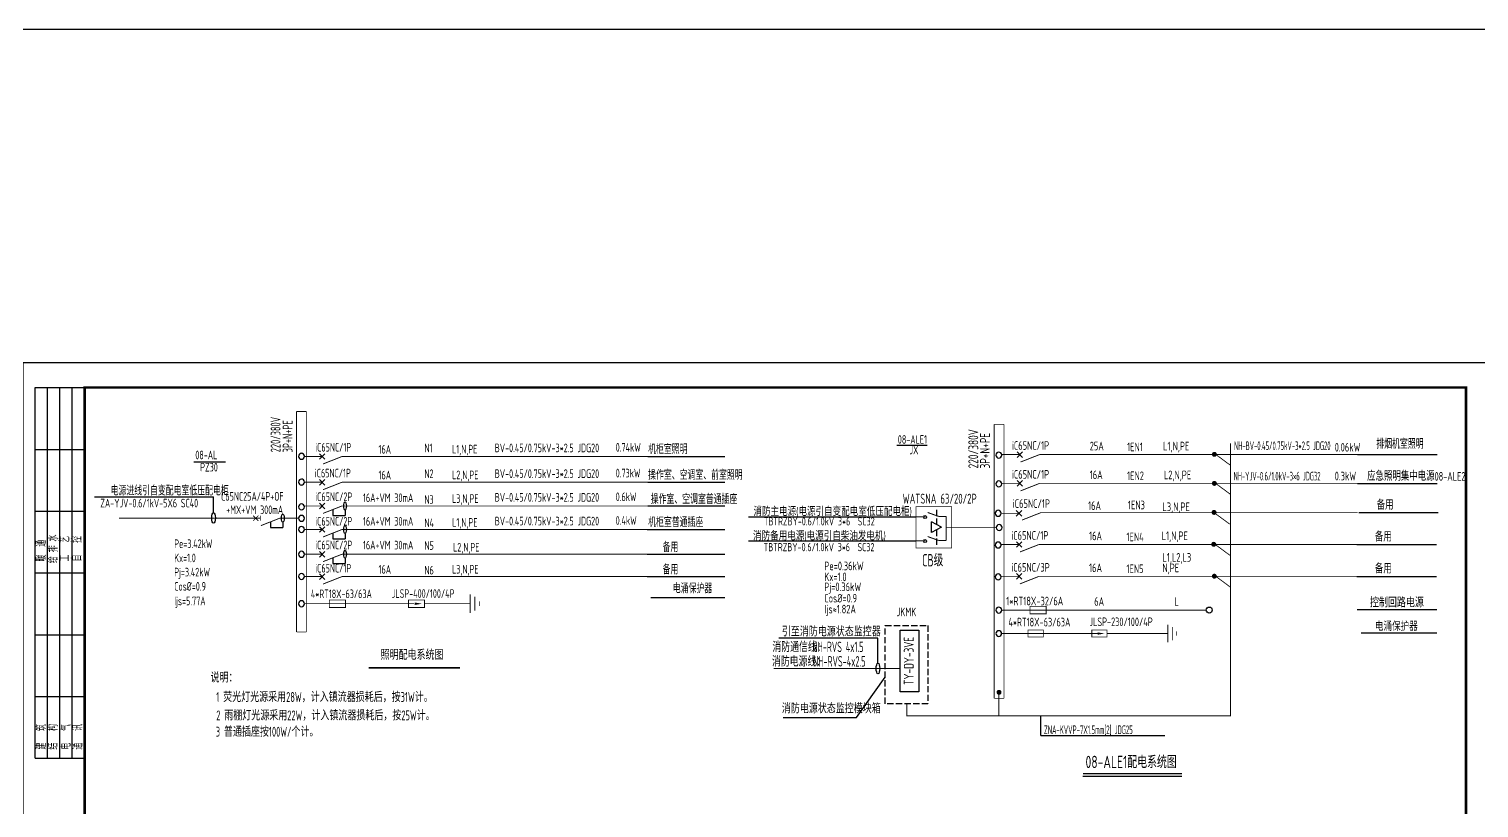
# Model space of a CAD drawing. Extents: x 5279878 to 5976284, y -275259 to -27697.
# Drawn here: x 5567194 to 5625869, y -146041 to -114524 of the extents above; entities that cross this region are included whole.
import ezdxf
from ezdxf.enums import TextEntityAlignment as Align

# ---------------------------------------------------------------- set-up
doc = ezdxf.new("R2010")
doc.units = 0
doc.header["$LTSCALE"] = 1000
doc.header["$MEASUREMENT"] = 0
doc.linetypes.add('DASH', pattern=[0.35, 0.25, -0.1])
doc.layers.get('0').update_dxf_attribs({"linetype": 'CONTINUOUS'})
for name, color, linetype in [('1', 2, 'CONTINUOUS'), ('d', 6, 'CONTINUOUS'), ('DIM-照明 @ 1', 3, 'CONTINUOUS'), ('DIM_SYMB', 3, 'CONTINUOUS'), ('ELEMENT', 3, 'CONTINUOUS'), ('PUB_TITLE', 4, 'CONTINUOUS'), ('SIG_TEXT', 7, 'CONTINUOUS'), ('SYST', 7, 'CONTINUOUS'), ('TERM', 2, 'CONTINUOUS'), ('TEXT', 7, 'CONTINUOUS'), ('TUKUANG', 4, 'CONTINUOUS'), ('WALL', 2, 'CONTINUOUS'), ('WIRE-系统', 4, 'CONTINUOUS'), ('电气', 7, 'CONTINUOUS'), ('电气文字', 7, 'CONTINUOUS'), ('电气表格', 7, 'CONTINUOUS')]:
    doc.layers.add(name, color=color, linetype=linetype)
doc.styles.add('scei', font='sceie.shx', dxfattribs={"width": 0.85, "bigfont": 'sceic.shx'})
doc.styles.add('sceie', font='sceie.shx', dxfattribs={"width": 0.7, "bigfont": 'sceic.shx'})
doc.styles.get("Standard").update_dxf_attribs({"font": 'GBENOR', "bigfont": 'GBCBIG'})
doc.styles.add('公司统一字体', font='sceie.shx', dxfattribs={"width": 0.7, "bigfont": 'sceic.shx'})

# ---------------------------------------------------------------- blocks, each defined once
blk = doc.blocks.new('$element$00000390')
at = {"const_width": 0.0233}
for points in [[(0, 0), (0, -0.375)], [(-0.25, -0.375), (0.25, -0.375)], [(-0.188, -0.5), (0.188, -0.5)], [(-0.062, -0.625), (0.062, -0.625)]]:
    blk.add_lwpolyline(points, dxfattribs=at)
at = {"flags": 9}
blk.add_attdef('S', (0, 0), '', height=0.00000667, dxfattribs=at)
blk = doc.blocks.new('$element$00000532')
at = {"const_width": 0.0233}
for points in [[(0, 0), (0, -0.283)], [(-0.1, -0.283), (0.1, -0.283), (0.1, -0.717), (-0.1, -0.717), (-0.1, -0.283)], [(0, -1), (0, -0.567)]]:
    blk.add_lwpolyline(points, dxfattribs=at)
for points in [[(-0.033, -0.55), (0.033, -0.55), (0, -0.35), (0.033, -0.55)], [(0.033, -0.55), (0, -0.35), (-0.033, -0.55), (0.033, -0.55)], [(0, -0.367), (-0.033, -0.567), (0.033, -0.567), (0, -0.367)]]:
    blk.add_solid(points)
at = {"flags": 9}
blk.add_attdef('S', (0, 0), '', height=0.00000667, dxfattribs=at)
blk = doc.blocks.new('$element$00000582')
at = {"const_width": 0.0233}
for points in [[(0, 0), (0, -1)], [(-0.1, -0.283), (0.1, -0.283), (0.1, -0.717), (-0.1, -0.717), (-0.1, -0.283)]]:
    blk.add_lwpolyline(points, dxfattribs=at)
at = {"flags": 9}
blk.add_attdef('S', (0, 0), '', height=0.00000667, dxfattribs=at)
blk = doc.blocks.new('$TelecSys$00000011')
at = {"const_width": 0.5}
blk.add_lwpolyline([(-0.25, 0, 1), (0.25, 0, 1)], format="xyb", close=True, dxfattribs=at)
blk = doc.blocks.new('$titleblk$00000095')
for p, q in [((-150, 20), (-150, 0)), ((-150, 20), (0, 20)), ((-125, 20), (-125, 0)), ((-100, 20), (-100, 0)), ((-75, 20), (-75, 0)), ((-75, 20), (-75, 0)), ((-50, 20), (-50, 0)), ((-25, 20), (-25, 0)), ((0, 20), (0, 0)), ((-150, 15), (-75, 15)), ((-75, 15), (0, 15)), ((-150, 10), (-75, 10)), ((-75, 10), (0, 10)), ((-150, 5), (-75, 5)), ((-75, 5), (0, 5))]:
    blk.add_line(p, q)
at = {"width": 0.8}
for s, p in [('建   筑', (-146.45, 15.65)), ('暖  通', (-70.35, 15.73)), ('结   构', (-146.45, 10.91)), ('给 排 水', (-71.03, 10.9)), ('电   气', (-146.45, 5.65)), ('工   艺', (-70.35, 6.13)), ('通   讯', (-146.45, 0.88)), ('自   控', (-70.35, 1.24))]:
    blk.add_text(s, height=3.509, dxfattribs=at).set_placement(p)

msp = doc.modelspace()

# ---------------------------------------------------------------- linework, layer by layer
at = {"color": 3}
for p, q in [((5596305.6, -134257.8), (5603088.6, -134257.8)), ((5603718.9, -134900.4), (5603718.9, -134469)), ((5604123.7, -134684.7), (5603718.9, -134469)), ((5604123.7, -134684.7), (5603718.9, -134900.4)), ((5596305.6, -135231.2), (5603079.4, -135231.2))]:
    msp.add_line(p, q, dxfattribs=at)
at = {"color": 3, "linetype": 'DASH'}
for p, q in [((5603921.3, -133980.1), (5603921.3, -134576.8)), ((5603921.3, -134792.6), (5603921.3, -135389.3))]:
    msp.add_line(p, q, dxfattribs=at)
msp.add_line((5608144.8, -143107.8), (5613152, -143107.8))
at = {"color": 1}
msp.add_lwpolyline([(5441084.2, -114524.5), (5976284, -114524.5), (5976284, -274198.7), (5441084.2, -274198.7)], close=True, dxfattribs=at)
at = {"color": 3, "const_width": 32.4}
msp.add_lwpolyline([(5603088.6, -133851.1), (5604533.2, -133851.1), (5604533.2, -135521.9), (5603088.6, -135521.9)], close=True, dxfattribs=at)
at = {"color": 0}
for centre in [(5603455, -134270), (5603455, -135240.1)]:
    msp.add_circle(centre, 55.9, dxfattribs=at)
at = {"layer": 'd', "color": 3, "const_width": 40}
for points in [[(5603392.5, -134257.8), (5603088.6, -134257.8)], [(5604000.9, -134243.1), (5603559.6, -134085)], [(5604313.8, -134243.1), (5604000.9, -134243.1)], [(5604313.8, -135216.5), (5604313.8, -134243.1)], [(5603394.8, -135231.2), (5603088.6, -135231.2)], [(5604000.9, -135216.5), (5603559.6, -135058.5)], [(5604313.8, -135216.5), (5604000.9, -135216.5)]]:
    msp.add_lwpolyline(points, dxfattribs=at)
at = {"layer": 'DIM_SYMB', "const_width": 70}
msp.add_lwpolyline([(5580940.5, -140365.7), (5584635.4, -140365.7)], dxfattribs=at)
at = {"layer": 'SIG_TEXT', "color": 0}
for p, q in [((5600677.1, -142386.3), (5601843.2, -140748.3)), ((5597708.7, -142386.3), (5600677.1, -142386.3))]:
    msp.add_line(p, q, dxfattribs=at)
at = {"layer": 'SIG_TEXT'}
msp.add_line((5608144.8, -143107.8), (5608144.8, -142312.2), dxfattribs=at)
at = {"layer": 'SIG_TEXT', "color": 0, "linetype": 'DASH'}
msp.add_lwpolyline([(5601843.2, -138661.2), (5603572.8, -138661.2), (5603572.8, -141825.5), (5601843.2, -141825.5)], close=True, dxfattribs=at)
at = {"layer": 'SIG_TEXT', "color": 6, "ltscale": 5}
msp.add_lwpolyline([(5602443, -141341.3), (5602443, -138841.3), (5603201.5, -138841.3), (5603201.5, -141341.3)], close=True, dxfattribs=at)
at = {"layer": 'SYST', "color": 3, "linetype": 'Continuous'}
for p, q in [((5579483.9, -133969.4), (5579483.9, -134201.7)), ((5579483.9, -134201.7), (5579982, -134201.7)), ((5579982, -133985.1), (5579982, -134201.7)), ((5576966.7, -134465.1), (5576966.7, -134697.4)), ((5576966.7, -134697.4), (5577464.9, -134697.4)), ((5577464.9, -134480.8), (5577464.9, -134697.4)), ((5579483.9, -134922.2), (5579483.9, -135154.4)), ((5579982, -134937.9), (5579982, -135154.4)), ((5579483.9, -135154.4), (5579982, -135154.4)), ((5579483.9, -135922.2), (5579483.9, -136154.4)), ((5579982, -135937.9), (5579982, -136154.4)), ((5579483.9, -136154.4), (5579982, -136154.4))]:
    msp.add_line(p, q, dxfattribs=at)
for centre in [(5579982, -133820.8), (5577464.9, -134316.5), (5579982, -134773.5), (5579982, -135773.5)]:
    msp.add_ellipse(centre, major_axis=(0, -164.3), ratio=0.3257429, dxfattribs=at)
at = {"layer": 'TUKUANG'}
msp.add_lwpolyline([(5566944.4, -170032), (5626344.4, -170032), (5626344.4, -128032), (5566944.4, -128032)], close=True, dxfattribs=at)
at = {"layer": 'TUKUANG', "const_width": 100}
msp.add_lwpolyline([(5569444.4, -169032), (5625344.4, -169032), (5625344.4, -129032), (5569444.4, -129032)], close=True, dxfattribs=at)
at = {"layer": 'WALL', "color": 0, "const_width": 20}
for points in [[(5603391.7, -134190), (5603391.7, -134350)], [(5603391.7, -135160.1), (5603391.7, -135320.1)]]:
    msp.add_lwpolyline(points, dxfattribs=at)
at = {"layer": 'WIRE-系统'}
for points, const_width in [([(5615813.8, -132178.4), (5615200.2, -131724.6)], 35), ([(5615813.8, -133352.8), (5615200.2, -132899)], 35), ([(5615778.1, -134552.7), (5615130.2, -134077.8)], 35), ([(5615787.4, -135816.8), (5615173.7, -135363)], 35), ([(5615811.7, -137106.9), (5615198, -136653.1)], 35), ([(5578338.9, -137776.4), (5578925.3, -137776.4)], 35), ([(5580425.3, -137776.4), (5582187.5, -137776.4)], 35), ([(5608388, -138984.2), (5610565.1, -138984.2)], 33.2), ([(5597326.3, -140398.3), (5602443.2, -140398.3)], 35), ([(5606438.2, -141445.6), (5606438.2, -142312.2)], 35)]:
    msp.add_lwpolyline(points, dxfattribs=dict(at, const_width=const_width))
at = {"layer": '电气'}
for p, q in [((5601548.4, -139174.2), (5597531, -139174.2)), ((5601548.4, -140184), (5601548.4, -139174.2)), ((5609839.1, -144759.3), (5613850.3, -144759.3))]:
    msp.add_line(p, q, dxfattribs=at)
at = {"layer": '电气', "const_width": 50}
msp.add_lwpolyline([(5609839.1, -144649), (5613850.3, -144649)], dxfattribs=at)
at = {"layer": '电气'}
msp.add_circle((5614952.5, -138034.2), 121.9, dxfattribs=at)
for centre in [(5574661.6, -134307.6), (5601548.4, -140398.3)]:
    msp.add_ellipse(centre, major_axis=(0, -214.4), ratio=0.3451036, dxfattribs=at)
at = {"layer": '电气文字'}
for p, q in [((5602312.9, -131357), (5603544.2, -131357)), ((5573863.6, -132033.7), (5575148, -132033.7)), ((5569838.2, -133458.5), (5574661.6, -133458.5)), ((5574661.6, -134093.3), (5574661.6, -133458.5))]:
    msp.add_line(p, q, dxfattribs=at)
at = {"layer": '电气表格', "color": 3}
for p, q in [((5578945.7, -131934), (5579172, -131707.7)), ((5578945.7, -131707.7), (5579172, -131934)), ((5607174.3, -131629.3), (5607400.6, -131855.5)), ((5607174.3, -131855.5), (5607400.6, -131629.3)), ((5578945.7, -132975.1), (5579172, -132748.8)), ((5578945.7, -132748.8), (5579172, -132975.1)), ((5607174.3, -132795.2), (5607400.6, -133021.5)), ((5607174.3, -133021.5), (5607400.6, -132795.2)), ((5578945.7, -133934), (5579172, -133707.7)), ((5578945.7, -133707.7), (5579172, -133934)), ((5607138.6, -134005), (5607364.9, -134231.2)), ((5607138.6, -134231.2), (5607364.9, -134005)), ((5578945.7, -134660.4), (5579172, -134886.7)), ((5578945.7, -134886.7), (5579172, -134660.4)), ((5607147.9, -135267.7), (5607374.2, -135494)), ((5607147.9, -135494), (5607374.2, -135267.7)), ((5578945.7, -135886.7), (5579172, -135660.4)), ((5578945.7, -135660.4), (5579172, -135886.7)), ((5578945.7, -136565.9), (5579172, -136792.1)), ((5578945.7, -136792.1), (5579172, -136565.9)), ((5607147.9, -136557.8), (5607374.2, -136784.1)), ((5607147.9, -136784.1), (5607374.2, -136557.8))]:
    msp.add_line(p, q, dxfattribs=at)
at = {"layer": '电气表格', "color": 2}
for p, q in [((5592240.3, -131820.8), (5595357, -131820.8)), ((5620953.8, -131742.4), (5624170.2, -131742.4)), ((5592240.3, -132861.9), (5595357, -132861.9)), ((5620953.8, -132908.3), (5624170.2, -132908.3)), ((5592240.3, -133820.8), (5595357, -133820.8)), ((5621000.2, -134090.8), (5624216.6, -134090.8)), ((5592212.4, -134773.5), (5595357, -134773.5)), ((5620927.4, -135380.9), (5624143.8, -135380.9)), ((5592212.4, -135773.5), (5595357, -135773.5)), ((5592212.4, -136679), (5595357, -136679)), ((5620927.4, -136670.9), (5624143.8, -136670.9)), ((5592358.1, -137519.2), (5595357, -137519.2)), ((5620944.5, -138006.9), (5624160.9, -138006.9)), ((5621105.3, -138956.9), (5624160.9, -138956.9))]:
    msp.add_line(p, q, dxfattribs=at)
at = {"layer": '电气表格', "color": 6, "const_width": 30}
for points in [[(5578018.9, -138917.9), (5578018.9, -129999.3)], [(5578418.9, -129999.3), (5578018.9, -129999.3)], [(5578418.9, -129999.3), (5578418.9, -138917.9)], [(5606651.4, -130523), (5606251.4, -130523)], [(5606251.4, -141602.7), (5606251.4, -130523)], [(5606651.4, -130523), (5606651.4, -141602.7)], [(5578418.9, -138917.9), (5578018.9, -138917.9)], [(5606651.4, -141602.7), (5606251.4, -141602.7)]]:
    msp.add_lwpolyline(points, dxfattribs=at)
at = {"layer": '电气表格', "color": 4}
for points, const_width in [([(5602716.9, -141825.5), (5602716.9, -142312.2), (5615813.8, -142312.2), (5615813.8, -131289.3)], 35), ([(5578338.9, -131820.8), (5579058.9, -131820.8)], 35), ([(5579858.9, -131820.8), (5592240.3, -131820.8)], 35), ([(5579858.9, -131820.8), (5592240.3, -131820.8)], 35), ([(5606567.5, -131742.4), (5607287.5, -131742.4)], 35), ([(5608087.5, -131742.4), (5620953.8, -131742.4)], 35), ([(5578338.9, -132861.9), (5579058.9, -132861.9)], 35), ([(5579858.9, -132861.9), (5592240.3, -132861.9)], 35), ([(5579858.9, -132861.9), (5592240.3, -132861.9)], 35), ([(5606567.5, -132908.3), (5607287.5, -132908.3)], 35), ([(5608087.5, -132908.3), (5620953.8, -132908.3)], 35), ([(5576188.1, -134318.2), (5570832.1, -134318.2)], 35), ([(5578338.9, -133820.8), (5579058.9, -133820.8)], 35), ([(5579858.9, -133820.8), (5592240.3, -133820.8)], 35), ([(5606531.8, -134118.1), (5607251.8, -134118.1)], 35), ([(5608120.6, -134090.8), (5620953.8, -134090.8)], 35), ([(5578338.9, -134773.5), (5579058.9, -134773.5)], 35), ([(5579858.9, -134773.5), (5592240.3, -134773.5)], 35), ([(5605875.5, -134686.5), (5606331.1, -134686.5)], 35), ([(5605898.3, -134686.5), (5606331.1, -134686.5)], 33.2), ([(5606541.1, -135380.9), (5607261.1, -135380.9)], 35), ([(5608061.1, -135380.9), (5620953.8, -135380.9)], 35), ([(5578338.9, -135773.5), (5579058.9, -135773.5)], 35), ([(5579858.9, -135773.5), (5592240.3, -135773.5)], 35), ([(5578338.9, -136679), (5579058.9, -136679)], 35), ([(5579858.9, -136679), (5592240.3, -136679)], 35), ([(5606541.1, -136670.9), (5607261.1, -136670.9)], 35), ([(5608061.1, -136670.9), (5620953.8, -136670.9)], 35), ([(5583624.3, -137776.4), (5584481.3, -137776.4)], 35), ([(5606558.2, -138034.2), (5607278.2, -138034.2)], 35), ([(5608078.2, -138034.2), (5614830.6, -138034.2)], 35), ([(5606552.2, -138984.2), (5607466, -138984.2)], 33.2), ([(5611183.3, -138984.2), (5612744.3, -138984.2)], 33.2)]:
    msp.add_lwpolyline(points, dxfattribs=dict(at, const_width=const_width))
at = {"layer": '电气表格', "color": 3, "const_width": 35}
for points in [[(5579858.9, -131820.8), (5579090.5, -132123.1)], [(5608087.5, -131742.4), (5607319.1, -132044.7)], [(5579858.9, -132861.9), (5579090.5, -133164.2)], [(5608087.5, -132908.3), (5607319.1, -133210.6)], [(5576553, -134318.2), (5576176, -134318.2)], [(5576264.2, -134210.8), (5576475.6, -134422.2)], [(5576267.7, -134422.2), (5576479, -134210.8)], [(5576553, -134422.2), (5576553, -134210.8)], [(5577341.7, -134316.5), (5576573.4, -134618.8)], [(5577341.7, -134316.5), (5578106.9, -134316.5)], [(5579858.9, -133820.8), (5579090.5, -134123.1)], [(5608142.9, -134090.9), (5607374.5, -134393.2)], [(5579858.9, -134773.5), (5579090.5, -135075.9)], [(5604313.8, -134686.5), (5605875.5, -134686.5)], [(5608061.1, -135380.9), (5607292.7, -135683.2)], [(5579858.9, -135773.5), (5579090.5, -136075.9)], [(5579858.9, -136679), (5579090.5, -136981.3)], [(5608061.1, -136670.9), (5607292.7, -136973.2)]]:
    msp.add_lwpolyline(points, dxfattribs=at)
at = {"layer": '电气表格', "color": 2}
for centre, radius, start, end in [((5578218.9, -131814.3), 120, 90, 270), ((5578218.9, -131811.2), 120, 270, 90), ((5606438.2, -131763.1), 120, 90, 270), ((5606438.2, -131763.1), 120, 270, 90), ((5578218.9, -132855.4), 120, 90, 270), ((5578218.9, -132852.3), 120, 270, 90), ((5606438.2, -132929), 120, 90, 270), ((5606438.2, -132929), 120, 270, 90), ((5578220, -133857.4), 120, 90, 270), ((5578218.9, -133857.4), 120, 270, 90), ((5578220, -134321.3), 120, 90, 270), ((5578218.9, -134321.3), 120, 270, 90), ((5606411.8, -134118.1), 120, 90, 270), ((5606411.8, -134118.1), 120, 270, 90), ((5578220, -134770.4), 120, 90, 270), ((5578218.9, -134770.4), 120, 270, 90), ((5606450.9, -134694.2), 120, 90, 270), ((5606450.9, -134694.2), 120, 270, 90), ((5606411.8, -135401.5), 120, 90, 270), ((5606411.8, -135401.5), 120, 270, 90), ((5578220, -135776.9), 120, 90, 270), ((5578218.9, -135776.9), 120, 270, 90), ((5578220, -136674.2), 120, 90, 270), ((5578218.9, -136674.2), 120, 270, 90), ((5606411.8, -136691.6), 120, 90, 270), ((5606411.8, -136691.6), 120, 270, 90), ((5578220, -137776.4), 120, 90, 270), ((5578218.9, -137776.4), 120, 270, 90), ((5606438.2, -138034.2), 120, 90, 270), ((5606438.2, -138034.2), 120, 270, 90), ((5606438.2, -138984.2), 114, 90, 270), ((5606438.2, -138984.2), 114, 270, 90)]:
    msp.add_arc(centre, radius, start, end, dxfattribs=at)

# ---------------------------------------------------------------- block references
at = {"layer": 'ELEMENT'}
for name, p, xscale, yscale, zscale, rotation in [('$element$00000582', (5578925.3, -137776.4), 1500, 1500, 1500, 90), ('$element$00000532', (5583624.3, -137776.4), 1500, 1500, 1500, 270), ('$element$00000390', (5584481.3, -137776.4), 1500, 1500, 1500, 90), ('$element$00000582', (5607278.2, -138034.2), 1500, 1500, 1500, 90), ('$element$00000582', (5607215.1, -138984.2), 1425, 1425, 1425, 90), ('$element$00000532', (5611222.3, -138984.2), 1425, 1425, 1425, 270), ('$element$00000390', (5612744.3, -138984.2), 1425, 1425, 1425, 90)]:
    msp.add_blockref(name, p, dxfattribs=dict(at, xscale=xscale, yscale=yscale, zscale=zscale, rotation=rotation))
at = {"layer": 'PUB_TITLE', "xscale": 100, "yscale": 100, "zscale": 100, "rotation": 90}
msp.add_blockref('$titleblk$00000095', (5569444.4, -129032), dxfattribs=at)
at = {"layer": 'TERM', "xscale": 200, "yscale": 200, "zscale": 200}
for p in [(5615161.9, -131733.9), (5615161.9, -132908.3), (5615148.7, -134082.3), (5615135.5, -135372.4), (5615159.8, -136662.5), (5606446.7, -141361.1)]:
    msp.add_blockref('$TelecSys$00000011', p, dxfattribs=at)

# ---------------------------------------------------------------- texts
at = {"style": 'sceie', "width": 0.7}
for s, p in [('照明配电系统图', (5581421.6, -140044.1)), ('说明：', (5574540.6, -140963.7)), ('1 荧光灯光源采用28W，计入镇流器损耗后，按31W计。', (5574772.6, -141751.5)), ('2 雨棚灯光源采用22W，计入镇流器损耗后，按25W计。', (5574772.6, -142495.2)), ('3 普通插座按100W/个计。', (5574752.8, -143155.1))]:
    msp.add_text(s, height=400, dxfattribs=at).set_placement(p)
at = {"color": 0, "style": 'sceie', "width": 0.65}
for s, p in [('消防通信线：', (5597276.1, -139732.4)), ('NH-RVS 4x1.5', (5598895.5, -139732.4)), ('消防电源线：', (5597258.4, -140319.5)), ('NH-RVS-4x2.5', (5598923.8, -140319.5))]:
    msp.add_text(s, height=425, dxfattribs=at).set_placement(p)
at = {"layer": '1', "style": 'sceie', "width": 0.75}
msp.add_text('WATSNA 63/20/2P', height=400, dxfattribs=at).set_placement((5604044.6, -133726.9), align=Align.CENTER)
at = {"layer": 'DIM-照明 @ 1', "color": 3, "style": '公司统一字体', "width": 0.7}
msp.add_text('CB级', height=500, dxfattribs=at).set_placement((5603336.2, -136266.2))
at = {"layer": 'SIG_TEXT', "color": 6, "style": 'scei', "width": 0.8}
msp.add_text('TY-DY-3VE ', height=400, rotation=90, dxfattribs=at).set_placement((5602996.2, -141059.4))
at = {"layer": 'TEXT', "color": 2, "style": 'sceie', "width": 0.8}
msp.add_text('08-ALE1配电系统图', height=500, dxfattribs=at).set_placement((5609947.7, -144428.5))
at = {"layer": '电气文字'}
for s, style, width, p in [('220/380V', 'sceie', 0.7, (5577371.6, -131648.7)), ('3P+N+PE', 'sceie', 0.7, (5577858.9, -131653)), ('220/380V', 'scei', 0.8, (5605606, -132301.6)), ('3P+N+PE', 'scei', 0.8, (5606076.4, -132303.9))]:
    msp.add_text(s, height=400, rotation=90, dxfattribs=dict(at, style=style, width=width)).set_placement(p)
for s, height, style, width, p in [('iC65NC/1P', 350, 'sceie', 0.7, (5578777.5, -131622.9)), ('16A', 350, 'sceie', 0.7, (5581338, -131704)), ('N1', 350, 'sceie', 0.7, (5583195.9, -131650.9)), ('L1,N,PE', 350, 'sceie', 0.7, (5584313.4, -131698.3)), ('BV-0.45/0.75kV-3*2.5 JDG20', 350, 'sceie', 0.7, (5586041.9, -131648.3)), ('0.74kW', 350, 'sceie', 0.7, (5590935.3, -131624.9)), ('机柜室照明', 350, 'sceie', 0.7, (5592248, -131717.6)), ('08-ALE1', 350, 'scei', 0.7, (5602351.7, -131306.9)), ('JX', 350, 'scei', 0.7, (5602824.8, -131730.4)), ('iC65NC/1P', 350, 'scei', 0.8, (5606969.2, -131551.1)), ('25A', 350, 'scei', 0.8, (5610116.8, -131570.5)), ('1EN1', 350, 'scei', 0.8, (5611630.8, -131608.6)), ('L1,N,PE', 350, 'scei', 0.8, (5613086, -131573.7)), ('NH-BV-0.45/0.75kV-3*2.5 JDG20', 350, 'scei', 0.52, (5615959.9, -131559)), ('0.06kW', 350, 'scei', 0.8, (5620030.9, -131620.3)), ('排烟机室照明', 350, 'sceie', 0.7, (5621715, -131501.4)), ('08-AL', 350, 'sceie', 0.7, (5573924.4, -131934.7)), ('PZ30', 350, 'sceie', 0.7, (5574120.9, -132428.3)), ('iC65NC/1P', 350, 'sceie', 0.7, (5578761.6, -132667.4)), ('16A', 350, 'sceie', 0.7, (5581338, -132745.1)), ('N2', 350, 'sceie', 0.7, (5583195.9, -132692)), ('L2,N,PE', 350, 'sceie', 0.7, (5584313.4, -132739.4)), ('BV-0.45/0.75kV-3*2.5 JDG20', 350, 'sceie', 0.7, (5586041.9, -132689.3)), ('0.73kW', 350, 'sceie', 0.7, (5590935.3, -132666)), ('操作室、空调室、前室照明', 350, 'sceie', 0.7, (5592248, -132758.7)), ('iC65NC/1P', 350, 'scei', 0.8, (5606969.2, -132717)), ('16A', 350, 'scei', 0.8, (5610116.8, -132736.4)), ('1EN2', 350, 'scei', 0.8, (5611630.8, -132774.5)), ('L2,N,PE', 350, 'scei', 0.8, (5613119.2, -132739.6)), ('NH-YJV-0.6/1.0kV-3×6 JDG32', 350, 'scei', 0.52, (5615939.8, -132790)), ('0.3kW', 350, 'scei', 0.8, (5620030.9, -132786.2)), ('应急照明集中电源08-ALE2', 350, 'scei', 0.75, (5621341.4, -132798.9)), ('电源进线引自变配电室低压配电柜', 350, 'sceie', 0.7, (5570499, -133392.4)), ('ZA-YJV-0.6/1kV-5X6 SC40', 350, 'sceie', 0.7, (5570080, -133880.9)), ('C65NC25A/4P+OF', 350, 'sceie', 0.7, (5574968.4, -133608.4)), ('iC65NC/2P', 350, 'sceie', 0.7, (5578777.5, -133622.9)), ('16A+VM 30mA', 350, 'sceie', 0.7, (5580709.4, -133664.8)), ('N3', 350, 'sceie', 0.7, (5583195.9, -133736.3)), ('L3,N,PE', 350, 'sceie', 0.7, (5584313.4, -133698.3)), ('BV-0.45/0.75kV-3*2.5 JDG20', 350, 'sceie', 0.7, (5586041.9, -133648.2)), ('0.6kW', 350, 'sceie', 0.7, (5590935.3, -133624.9)), ('操作室、空调室普通插座', 350, 'sceie', 0.7, (5592352.9, -133735.3)), ('iC65NC/1P', 350, 'scei', 0.8, (5607002.4, -133899.5)), ('16A', 350, 'scei', 0.8, (5610049.3, -133983.4)), ('1EN3', 350, 'scei', 0.8, (5611663.9, -133957)), ('L3,N,PE', 350, 'scei', 0.8, (5613059.6, -134029.7)), ('备用', 350, 'scei', 0.75, (5621729.5, -133965.4)), ('+MX+VM 300mA', 350, 'sceie', 0.7, (5575174.4, -134150.5)), ('iC65NC/2P', 350, 'sceie', 0.7, (5578777.5, -134616.2)), ('16A+VM 30mA', 350, 'sceie', 0.7, (5580709.4, -134617.5)), ('N4', 350, 'sceie', 0.7, (5583195.9, -134679.2)), ('L1,N,PE', 350, 'sceie', 0.7, (5584318, -134661.7)), ('BV-0.45/0.75kV-3*2.5 JDG20', 350, 'sceie', 0.7, (5586041.9, -134607.1)), ('0.4kW', 350, 'sceie', 0.7, (5590935.3, -134583.8)), ('机柜室普通插座', 350, 'sceie', 0.7, (5592248, -134670.3)), ('消防主电源(电源引自变配电室低压配电柜)', 332.5, 'scei', 0.8, (5596509.6, -134225.6)), ('TBTRZBY-0.6/1.0kV 3*6  SC32', 332.5, 'scei', 0.7, (5596931.4, -134611.2)), ('消防备用电源(电源引自柴油发电机)', 332.5, 'scei', 0.8, (5596493.2, -135211.1)), ('iC65NC/1P', 350, 'scei', 0.8, (5606942.8, -135189.5)), ('16A', 350, 'scei', 0.8, (5610090.4, -135209)), ('1EN4', 350, 'scei', 0.8, (5611604.4, -135247.1)), ('L1,N,PE', 350, 'scei', 0.8, (5613028.6, -135202.6)), ('备用', 350, 'scei', 0.75, (5621656.8, -135255.5)), ('Pe=3.42kW', 350, 'sceie', 0.7, (5573070.9, -135523.2)), ('iC65NC/2P', 350, 'sceie', 0.7, (5578777.5, -135575.6)), ('16A+VM 30mA', 350, 'sceie', 0.7, (5580709.4, -135580.6)), ('N5', 350, 'sceie', 0.7, (5583195.9, -135597.5)), ('L2,N,PE', 350, 'sceie', 0.7, (5584353.6, -135666.2)), ('备用', 350, 'sceie', 0.7, (5592833.9, -135676.5)), ('TBTRZBY-0.6/1.0kV 3*6  SC32', 332.5, 'scei', 0.7, (5596921.8, -135653.8)), ('Kx=1.0', 350, 'sceie', 0.7, (5573070.9, -136097.2)), ('Pe=0.36kW', 350, 'scei', 0.8, (5599375.5, -136422.7)), ('L1,L2,L3', 350, 'scei', 0.8, (5613059.6, -136076.1)), ('Pj=3.42kW', 350, 'sceie', 0.7, (5573070.9, -136673.2)), ('iC65NC/1P', 350, 'sceie', 0.7, (5578777.5, -136515.3)), ('16A', 350, 'sceie', 0.7, (5581338, -136562.2)), ('N6', 350, 'sceie', 0.7, (5583195.9, -136595.8)), ('L3,N,PE', 350, 'sceie', 0.7, (5584313.4, -136556.5)), ('备用', 350, 'sceie', 0.7, (5592833.9, -136582)), ('Kx=1.0', 350, 'scei', 0.8, (5599375.5, -136864.4)), ('iC65NC/3P', 350, 'scei', 0.8, (5606942.8, -136479.6)), ('16A', 350, 'scei', 0.8, (5610090.4, -136499)), ('1EN5', 350, 'scei', 0.8, (5611604.4, -136537.1)), ('N,PE', 350, 'scei', 0.8, (5613059.6, -136502.2)), ('备用', 350, 'scei', 0.75, (5621656.8, -136545.6)), ('Cos%%C=0.9', 350, 'sceie', 0.7, (5573070.9, -137248.5)), ('4*RT18X-63/63A', 350, 'sceie', 0.7, (5578600.3, -137551.5)), ('JLSP-400/100/4P', 350, 'sceie', 0.7, (5581878.1, -137540.4)), ('电涌保护器', 350, 'sceie', 0.7, (5593246.1, -137346.6)), ('Pj=0.36kW', 350, 'scei', 0.8, (5599375.5, -137268.5)), ('Ijs=5.77A', 350, 'sceie', 0.7, (5573070.9, -137840.7)), ('Cos%%C=0.9', 350, 'scei', 0.8, (5599375.5, -137727.9)), ('Ijs≈1.82A', 350, 'scei', 0.8, (5599389.8, -138171)), ('1*RT18X-32/6A', 350, 'scei', 0.8, (5606739.1, -137842.9)), ('6A', 350, 'scei', 0.8, (5610300.2, -137861.6)), ('L', 350, 'scei', 0.8, (5613542.5, -137861.6)), ('控制回路电源', 350, 'scei', 0.8, (5621456.1, -137916.5)), ('JKMK', 350, 'scei', 0.8, (5602301.5, -138283)), ('4*RT18X-63/63A', 350, 'scei', 0.65, (5606826.7, -138694.9)), ('JLSP-230/100/4P', 350, 'scei', 0.65, (5610104.5, -138683.8)), ('引至消防电源状态监控器 ', 350, 'scei', 0.8, (5597656.8, -139093.4)), ('电涌保护器', 332.5, 'scei', 0.8, (5621659.2, -138871)), ('消防电源状态监控模块箱', 350, 'scei', 0.8, (5597656.8, -142204.8)), ('ZNA-KVVP-7X1.5mm[2] JDG25', 350, 'scei', 0.53, (5608265.9, -143050.3))]:
    msp.add_text(s, height=height, dxfattribs=dict(at, style=style, width=width)).set_placement(p)

doc.saveas('drawing.dxf')
